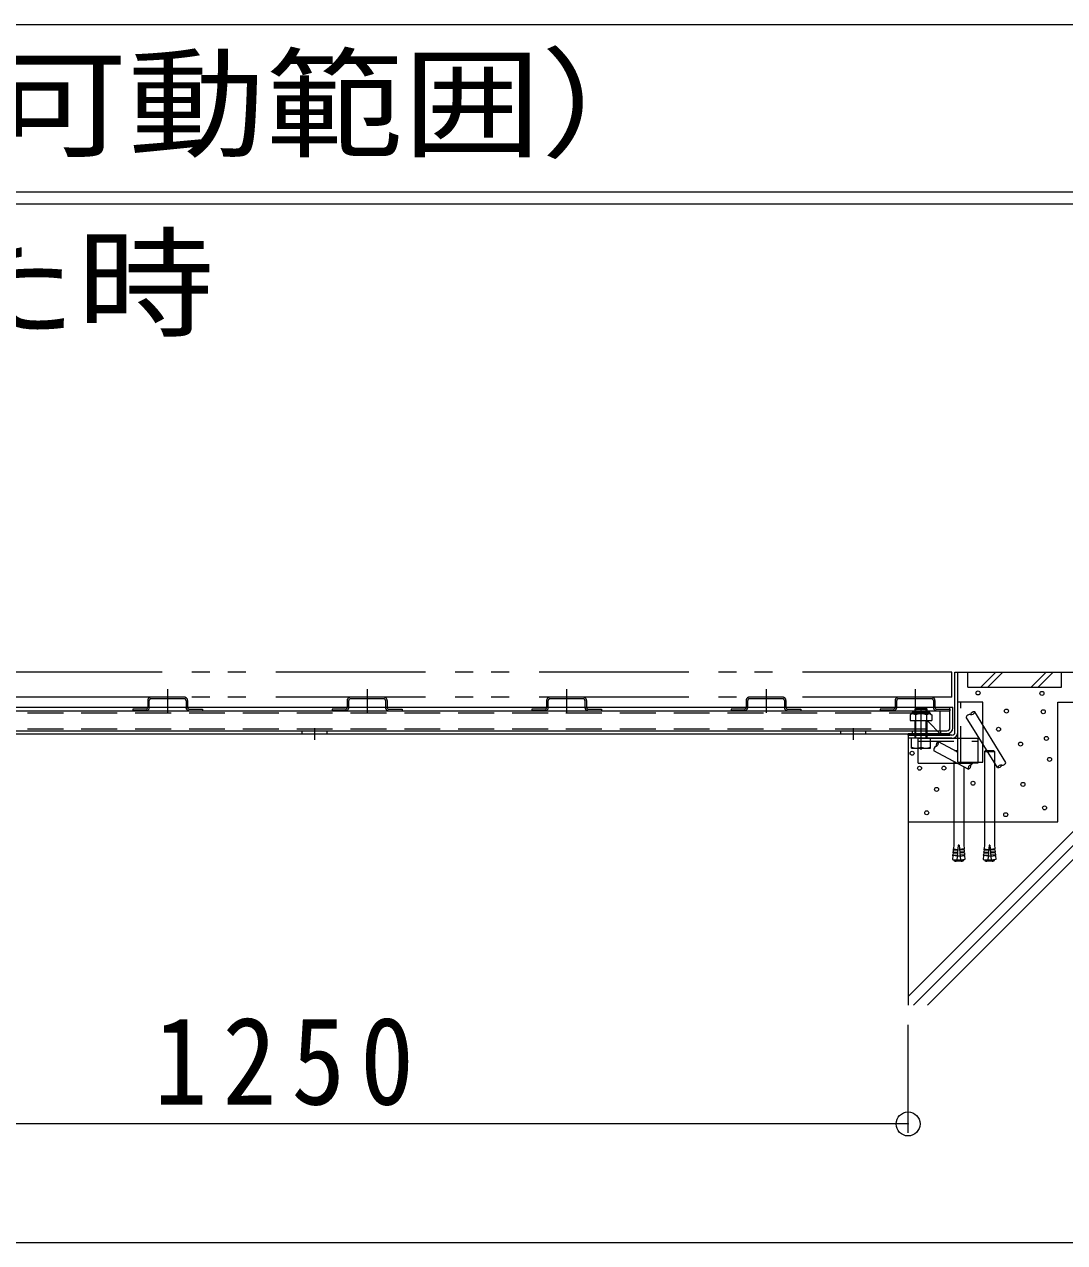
# Model space of a CAD drawing. Units: millimetres on the paper, with parts at other scales. Extents: x -259 to 271, y -195 to 192.
# Drawn here: x 176.51 to 211.28, y -4.36 to 36.34 of the extents above; entities that cross this region are included whole.
import ezdxf
from ezdxf.enums import TextEntityAlignment as Align

# ---------------------------------------------------------------- set-up
doc = ezdxf.new("R2010")
doc.units = ezdxf.units.MM
doc.header["$PDMODE"] = 32
doc.header["$PDSIZE"] = 0.8
for name, pattern in [('CHAIN1', [8, 5, -1, 1, -1]), ('DASHED1', [1.8, 1.2, -0.6]), ('DOUBLE_CHAIN1', [8.8, 5, -1, 0.6, -0.6, 0.6, -1])]:
    doc.linetypes.add(name, pattern=pattern)
for name, color, linetype, lineweight in [('5-0_HASEN8', 6, 'Continuous', 5), ('5-1_HASEN9', 7, 'Continuous', 9), ('5-2_HASIRA', 4, 'Continuous', 9), ('5-4_HOJYO-D', 7, 'Continuous', 9), ('5-6_INTERIAD', 7, 'DASHED1', 9), ('5-7_JITUSEN1', 5, 'Continuous', 5), ('5-8_JITUSEN2', 1, 'DOUBLE_CHAIN1', 5), ('5-9_JITUSEN3', 6, 'DOUBLE_CHAIN1', 5), ('F-5_F-5ﾚｲﾔ', 2, 'Continuous', 9)]:
    doc.layers.add(name, color=color, linetype=linetype, lineweight=lineweight)
doc.styles.add('ＭＳ ゴシック', font='')
doc.styles.get('ＭＳ ゴシック').set_extended_font_data('MS Gothic')

msp = doc.modelspace()

# ---------------------------------------------------------------- linework, layer by layer
at = {"layer": '5-0_HASEN8'}
for p, q in [((207.709, 14.692), (217.442, 14.692)), ((206.042, 3.864), (215.871, 13.692)), ((206.224, 3.574), (216.342, 13.692)), ((206.695, 3.574), (216.814, 13.692)), ((211.042, 13.692), (217.442, 13.692)), ((206.042, 12.492), (206.042, 3.574))]:
    msp.add_line(p, q, dxfattribs=at)
at = {"layer": '5-0_HASEN8', "color": 7, "lineweight": 9}
for p, q in [((208.042, 14.192), (208.042, 14.692)), ((208.977, 14.692), (208.477, 14.192)), ((209.213, 14.692), (208.713, 14.192)), ((210.652, 14.692), (210.152, 14.192)), ((210.888, 14.692), (210.388, 14.192))]:
    msp.add_line(p, q, dxfattribs=at)
msp.add_lwpolyline([(208.042, 14.192), (211.175, 14.192), (211.175, 14.692)], dxfattribs=at)
at = {"layer": '5-0_HASEN8'}
msp.add_lwpolyline([(206.042, 9.692), (211.042, 9.692), (211.042, 13.692)], dxfattribs=at)
for centre in [(208.38, 14.002), (210.518, 13.99), (209.331, 13.399), (210.562, 13.376), (209.066, 12.79), (209.801, 12.295), (210.665, 12.484), (206.177, 11.989), (210.77, 11.784), (206.425, 11.488), (207.238, 11.491), (208.212, 10.988), (209.882, 10.947), (206.995, 10.782), (210.604, 10.163), (206.665, 9.998), (209.305, 9.936)]:
    msp.add_circle(centre, 0.0667, dxfattribs=at)
at = {"layer": '5-1_HASEN9', "color": 2}
for p, q in [((207.709, 12.692), (207.709, 14.692)), ((206.042, 12.592), (206.042, 12.492)), ((207.509, 12.592), (206.042, 12.592)), ((207.509, 12.492), (206.042, 12.492))]:
    msp.add_line(p, q, dxfattribs=at)
at = {"layer": '5-1_HASEN9', "color": 4}
for p, q in [((206.306, 13.492), (206.275, 13.461)), ((206.275, 13.461), (206.675, 13.461)), ((206.275, 13.362), (206.275, 13.461)), ((206.306, 13.492), (206.643, 13.492)), ((206.306, 13.362), (206.306, 13.492)), ((206.675, 13.461), (206.643, 13.492)), ((206.643, 13.362), (206.643, 13.492)), ((206.675, 13.362), (206.675, 13.461)), ((206.275, 12.492), (206.275, 13.079)), ((206.306, 12.492), (206.306, 13.079)), ((206.643, 12.492), (206.643, 13.079)), ((206.675, 12.492), (206.675, 13.079)), ((206.158, 12.159), (206.158, 12.492)), ((206.792, 12.159), (206.792, 12.492)), ((206.158, 12.159), (206.792, 12.159))]:
    msp.add_line(p, q, dxfattribs=at)
at = {"layer": '5-1_HASEN9', "color": 4, "linetype": 'CHAIN1'}
msp.add_line((206.475, 12.097), (206.475, 13.492), dxfattribs=at)
at = {"layer": '5-1_HASEN9'}
for p, q in [((208.542, 13.692), (207.709, 13.692)), ((208.542, 12.928), (208.542, 13.692)), ((206.375, 12.492), (207.709, 12.492)), ((208.542, 11.692), (208.542, 12.296)), ((206.375, 11.659), (206.375, 12.159)), ((206.375, 11.659), (207.568, 11.659)), ((207.709, 11.692), (208.542, 11.692)), ((208.375, 11.659), (208.202, 11.659)), ((208.375, 11.692), (208.375, 11.659))]:
    msp.add_line(p, q, dxfattribs=at)
at = {"layer": '5-1_HASEN9', "linetype": 'DASHED1'}
for p, q in [((207.809, 11.692), (207.809, 13.692)), ((208.542, 12.928), (208.542, 12.296)), ((206.375, 12.159), (206.375, 12.492)), ((206.375, 12.392), (208.375, 12.392)), ((207.709, 12.492), (208.375, 12.492)), ((208.375, 12.492), (208.375, 11.692)), ((207.568, 11.659), (208.202, 11.659))]:
    msp.add_line(p, q, dxfattribs=at)
at = {"layer": '5-1_HASEN9', "color": 5, "lineweight": 5}
for p, q in [((206.11, 13.271), (206.11, 13.079)), ((206.11, 13.079), (206.84, 13.079)), ((206.785, 13.302), (206.165, 13.302)), ((206.198, 13.362), (206.751, 13.362)), ((206.292, 13.271), (206.292, 13.079)), ((206.657, 13.271), (206.657, 13.079))]:
    msp.add_line(p, q, dxfattribs=at)
at = {"layer": '5-1_HASEN9', "color": 6, "lineweight": 5}
msp.add_line((207.161, 12.592), (206.675, 13.079), dxfattribs=at)
at = {"layer": '5-1_HASEN9', "color": 2}
msp.add_lwpolyline([(207.609, 12.692), (207.609, 14.692), (207.709, 14.692)], dxfattribs=at)
at = {"layer": '5-1_HASEN9'}
msp.add_lwpolyline([(207.709, 11.692), (207.709, 11.694), (207.709, 13.692)], dxfattribs=at)
at = {"layer": '5-1_HASEN9', "color": 5, "lineweight": 5}
for points in [[(206.165, 13.329), (206.165, 13.302), (206.11, 13.271)], [(206.785, 13.329), (206.785, 13.302), (206.84, 13.271), (206.84, 13.079)]]:
    msp.add_lwpolyline(points, dxfattribs=at)
for centre, radius, start, end in [((206.198, 13.329), 0.0333, 90, 180), ((206.183, 13.103), 0.2, 56.8379, 95.1918), ((206.45, 12.903), 0.4, 86.4819, 113.2589), ((206.499, 12.903), 0.4, 66.7411, 93.5181), ((206.766, 13.103), 0.2, 84.8082, 123.1622), ((206.751, 13.329), 0.0333, 0, 90)]:
    msp.add_arc(centre, radius, start, end, dxfattribs=at)
at = {"layer": '5-1_HASEN9', "color": 2}
for radius in [0.1, 0.2]:
    msp.add_arc((207.509, 12.692), radius, 270, 0, dxfattribs=at)
at = {"layer": '5-1_HASEN9', "color": 4}
for centre in [(206.316, 12.618), (206.633, 12.618)]:
    msp.add_arc(centre, 0.459, 249.7785, 290.2215, dxfattribs=at)
at = {"layer": '5-2_HASIRA', "color": 3}
for p, q in [((162.02, 13.526), (207.542, 13.526)), ((207.442, 12.842), (207.442, 13.526)), ((207.542, 12.842), (207.542, 13.526)), ((161.975, 12.742), (206.275, 12.742)), ((161.975, 12.642), (207.342, 12.642)), ((185.792, 12.642), (185.792, 12.742)), ((186.625, 12.642), (186.625, 12.742)), ((203.792, 12.642), (203.792, 12.742)), ((204.625, 12.642), (204.625, 12.742)), ((206.178, 12.742), (206.178, 12.642)), ((206.675, 12.742), (207.342, 12.742)), ((207.139, 12.642), (207.139, 12.742))]:
    msp.add_line(p, q, dxfattribs=at)
at = {"layer": '5-2_HASIRA', "color": 3, "linetype": 'CHAIN1'}
for p, q in [((186.209, 12.44), (186.209, 12.822)), ((204.209, 12.822), (204.209, 12.44))]:
    msp.add_line(p, q, dxfattribs=at)
at = {"layer": '5-2_HASIRA', "color": 3, "linetype": 'DASHED1'}
msp.add_line((206.275, 12.742), (206.675, 12.742), dxfattribs=at)
at = {"layer": '5-2_HASIRA', "color": 3}
for radius in [0.1, 0.2]:
    msp.add_arc((207.342, 12.842), radius, 270, 0, dxfattribs=at)
at = {"layer": '5-4_HOJYO-D'}
for p, q in [((206.042, -0.698), (206.042, 2.908)), ((206.042, -0.398), (164.375, -0.398))]:
    msp.add_line(p, q, dxfattribs=at)
msp.add_point((206.042, -0.398), dxfattribs=at)
at = {"layer": '5-6_INTERIAD', "linetype": 'Continuous'}
for p, q in [((209.031, 11.507), (207.985, 13.193)), ((209.314, 11.683), (208.269, 13.369)), ((207.709, 12.019), (207.058, 12.367)), ((208.056, 11.454), (206.9, 12.074)), ((207.595, 12.079), (207.601, 12.085)), ((207.601, 12.085), (207.709, 12.085)), ((207.646, 12.052), (207.709, 12.052)), ((208.597, 12.052), (208.63, 12.085)), ((208.597, 12.052), (208.693, 12.052)), ((208.597, 12.052), (208.597, 9.692)), ((207.568, 11.716), (207.568, 9.692)), ((207.901, 11.537), (207.901, 9.692)), ((208.93, 11.67), (208.93, 9.692))]:
    msp.add_line(p, q, dxfattribs=at)
at = {"layer": '5-6_INTERIAD', "color": 6, "linetype": 'Continuous', "lineweight": 5}
for p, q in [((206.042, 12.592), (206.042, 12.642)), ((207.442, 12.642), (206.042, 12.642)), ((207.442, 12.592), (207.442, 12.642)), ((206.042, 12.592), (207.442, 12.592))]:
    msp.add_line(p, q, dxfattribs=at)
at = {"layer": '5-6_INTERIAD'}
for p, q in [((208.63, 12.085), (208.897, 12.085)), ((208.93, 12.052), (208.897, 12.085)), ((207.568, 9.692), (207.568, 8.925)), ((207.901, 9.692), (207.901, 8.925)), ((208.597, 9.692), (208.597, 8.925)), ((208.93, 9.692), (208.93, 8.925)), ((207.536, 8.567), (207.524, 8.434)), ((207.685, 8.553), (207.536, 8.567)), ((207.545, 8.666), (207.538, 8.591)), ((207.538, 8.591), (207.688, 8.578)), ((207.543, 8.566), (207.538, 8.591)), ((207.545, 8.666), (207.694, 8.653)), ((207.554, 8.766), (207.547, 8.691)), ((207.547, 8.691), (207.696, 8.678)), ((207.551, 8.666), (207.547, 8.691)), ((207.554, 8.766), (207.703, 8.753)), ((207.568, 8.925), (207.556, 8.791)), ((207.556, 8.791), (207.705, 8.777)), ((207.56, 8.765), (207.556, 8.791)), ((207.718, 8.919), (207.674, 8.421)), ((207.686, 8.564), (207.782, 8.564)), ((207.751, 8.919), (207.718, 8.919)), ((207.751, 8.919), (207.795, 8.421)), ((207.913, 8.791), (207.763, 8.777)), ((207.915, 8.766), (207.766, 8.753)), ((207.922, 8.691), (207.772, 8.678)), ((207.924, 8.666), (207.774, 8.653)), ((207.93, 8.591), (207.781, 8.578)), ((207.783, 8.553), (207.933, 8.567)), ((207.901, 8.925), (207.913, 8.791)), ((207.908, 8.765), (207.913, 8.791)), ((207.915, 8.766), (207.922, 8.691)), ((207.917, 8.666), (207.922, 8.691)), ((207.924, 8.666), (207.93, 8.591)), ((207.926, 8.566), (207.93, 8.591)), ((207.933, 8.567), (207.944, 8.434)), ((208.565, 8.567), (208.553, 8.434)), ((208.714, 8.553), (208.565, 8.567)), ((208.574, 8.666), (208.567, 8.591)), ((208.567, 8.591), (208.717, 8.578)), ((208.572, 8.566), (208.567, 8.591)), ((208.574, 8.666), (208.723, 8.653)), ((208.583, 8.766), (208.576, 8.691)), ((208.576, 8.691), (208.725, 8.678)), ((208.58, 8.666), (208.576, 8.691)), ((208.583, 8.766), (208.732, 8.753)), ((208.597, 8.925), (208.585, 8.791)), ((208.585, 8.791), (208.734, 8.777)), ((208.589, 8.765), (208.585, 8.791)), ((208.747, 8.919), (208.703, 8.421)), ((208.715, 8.564), (208.811, 8.564)), ((208.78, 8.919), (208.747, 8.919)), ((208.78, 8.919), (208.824, 8.421)), ((208.942, 8.791), (208.793, 8.777)), ((208.944, 8.766), (208.795, 8.753)), ((208.951, 8.691), (208.801, 8.678)), ((208.953, 8.666), (208.804, 8.653)), ((208.96, 8.591), (208.81, 8.578)), ((208.93, 8.925), (208.942, 8.791)), ((208.937, 8.765), (208.942, 8.791)), ((208.944, 8.766), (208.951, 8.691)), ((208.946, 8.666), (208.951, 8.691)), ((208.953, 8.666), (208.96, 8.591)), ((208.955, 8.566), (208.96, 8.591)), ((207.524, 8.434), (207.674, 8.421)), ((207.893, 8.414), (207.576, 8.414)), ((207.576, 8.414), (207.576, 8.4)), ((207.893, 8.4), (207.576, 8.4)), ((207.603, 8.427), (207.603, 8.414)), ((207.819, 8.38), (207.65, 8.38)), ((207.944, 8.434), (207.795, 8.421)), ((207.866, 8.427), (207.866, 8.414)), ((207.893, 8.414), (207.893, 8.4)), ((208.553, 8.434), (208.703, 8.421)), ((208.922, 8.414), (208.605, 8.414)), ((208.605, 8.414), (208.605, 8.4)), ((208.922, 8.4), (208.605, 8.4)), ((208.632, 8.427), (208.632, 8.414)), ((208.848, 8.38), (208.679, 8.38)), ((208.895, 8.427), (208.895, 8.414)), ((208.922, 8.414), (208.922, 8.4))]:
    msp.add_line(p, q, dxfattribs=at)
for points in [[(208.693, 12.052), (208.93, 12.052), (208.93, 11.67)], [(208.812, 8.553), (208.962, 8.567), (208.973, 8.434), (208.824, 8.421)]]:
    msp.add_lwpolyline(points, dxfattribs=at)
at = {"layer": '5-6_INTERIAD', "linetype": 'Continuous'}
for centre, start, end in [((208.105, 13.158), 79.9934, 163.614), ((208.247, 13.246), 79.9934, 163.6134), ((208.149, 13.404), 259.9934, 343.6134), ((207.022, 12.103), 109.9934, 193.6134), ((207.101, 12.25), 109.9934, 193.6134), ((206.936, 12.338), 289.9934, 13.6134), ((208.177, 11.484), 109.9934, 193.6134), ((208.013, 11.572), 289.9934, 13.6134), ((208.092, 11.719), 289.9934, 347.9311), ((209.151, 11.472), 79.9934, 163.6134), ((209.053, 11.63), 259.9934, 343.6134), ((209.194, 11.718), 259.9934, 343.6134)]:
    msp.add_arc(centre, 0.125, start, end, dxfattribs=at)
at = {"layer": '5-6_INTERIAD'}
for centre, start, end in [((207.734, 8.839), 250.1666, 259.5902), ((207.734, 8.839), 280.4098, 289.8334), ((208.763, 8.839), 250.1666, 259.5902), ((208.763, 8.839), 280.4098, 289.8334)]:
    msp.add_arc(centre, 0.467, start, end, dxfattribs=at)
at = {"layer": '5-7_JITUSEN1'}
for p, q in [((162.209, 13.409), (206.275, 13.409)), ((206.675, 13.409), (207.109, 13.409)), ((207.109, 13.409), (207.109, 12.742)), ((162.209, 12.742), (207.109, 12.742))]:
    msp.add_line(p, q, dxfattribs=at)
at = {"layer": '5-7_JITUSEN1', "linetype": 'DASHED1'}
for p, q in [((162.209, 13.342), (207.109, 13.342)), ((206.275, 13.409), (206.675, 13.409)), ((162.209, 12.809), (207.109, 12.809))]:
    msp.add_line(p, q, dxfattribs=at)
at = {"layer": '5-8_JITUSEN2'}
for p, q in [((207.509, 14.692), (162.009, 14.692)), ((207.509, 13.859), (207.509, 14.692))]:
    msp.add_line(p, q, dxfattribs=at)
msp.add_lwpolyline([(207.509, 13.859), (162.009, 13.859), (162.009, 14.692)], dxfattribs=at)
at = {"layer": '5-9_JITUSEN3'}
for p, q in [((181.855, 13.859), (180.735, 13.859)), ((181.295, 14.127), (181.295, 13.526)), ((188.522, 13.859), (187.402, 13.859)), ((187.962, 14.127), (187.962, 13.526)), ((195.189, 13.859), (194.069, 13.859)), ((194.629, 14.127), (194.629, 13.526)), ((201.855, 13.859), (200.735, 13.859)), ((201.295, 14.127), (201.295, 13.526)), ((206.835, 13.859), (205.715, 13.859)), ((206.275, 14.127), (206.275, 13.526)), ((180.629, 13.752), (180.629, 13.516)), ((180.629, 13.526), (180.629, 13.516)), ((180.682, 13.516), (180.682, 13.752)), ((180.682, 13.516), (180.682, 13.526)), ((181.855, 13.806), (180.735, 13.806)), ((181.295, 13.526), (181.295, 13.341)), ((181.909, 13.752), (181.909, 13.516)), ((181.962, 13.752), (181.962, 13.516)), ((187.295, 13.752), (187.295, 13.516)), ((187.295, 13.526), (187.295, 13.516)), ((187.349, 13.516), (187.349, 13.752)), ((187.349, 13.516), (187.349, 13.526)), ((188.522, 13.806), (187.402, 13.806)), ((187.962, 13.526), (187.962, 13.341)), ((188.575, 13.752), (188.575, 13.516)), ((188.629, 13.752), (188.629, 13.516)), ((193.962, 13.752), (193.962, 13.516)), ((193.962, 13.526), (193.962, 13.516)), ((194.015, 13.516), (194.015, 13.752)), ((194.015, 13.516), (194.015, 13.526)), ((195.189, 13.806), (194.069, 13.806)), ((194.629, 13.526), (194.629, 13.341)), ((195.242, 13.752), (195.242, 13.516)), ((195.295, 13.752), (195.295, 13.516)), ((200.629, 13.752), (200.629, 13.516)), ((200.629, 13.526), (200.629, 13.516)), ((200.682, 13.516), (200.682, 13.752)), ((200.682, 13.516), (200.682, 13.526)), ((201.855, 13.806), (200.735, 13.806)), ((201.295, 13.526), (201.295, 13.341)), ((201.909, 13.752), (201.909, 13.516)), ((201.962, 13.752), (201.962, 13.516)), ((205.609, 13.752), (205.609, 13.516)), ((205.609, 13.526), (205.609, 13.516)), ((205.662, 13.516), (205.662, 13.752)), ((205.662, 13.516), (205.662, 13.526)), ((206.835, 13.806), (205.715, 13.806)), ((206.275, 13.526), (206.275, 13.341)), ((206.889, 13.752), (206.889, 13.516)), ((206.942, 13.752), (206.942, 13.516)), ((180.575, 13.409), (180.129, 13.409)), ((182.015, 13.409), (182.462, 13.409)), ((187.242, 13.409), (186.795, 13.409)), ((188.682, 13.409), (189.129, 13.409)), ((193.909, 13.409), (193.462, 13.409)), ((195.349, 13.409), (195.795, 13.409)), ((200.575, 13.409), (200.129, 13.409)), ((202.015, 13.409), (202.462, 13.409)), ((205.555, 13.409), (205.109, 13.409)), ((206.995, 13.409), (207.442, 13.409))]:
    msp.add_line(p, q, dxfattribs=at)
for points in [[(180.575, 13.462), (180.129, 13.462), (180.129, 13.409)], [(182.015, 13.462), (182.462, 13.462), (182.462, 13.409)], [(187.242, 13.462), (186.795, 13.462), (186.795, 13.409)], [(188.682, 13.462), (189.129, 13.462), (189.129, 13.409)], [(193.909, 13.462), (193.462, 13.462), (193.462, 13.409)], [(195.349, 13.462), (195.795, 13.462), (195.795, 13.409)], [(200.575, 13.462), (200.129, 13.462), (200.129, 13.409)], [(202.015, 13.462), (202.462, 13.462), (202.462, 13.409)], [(205.555, 13.462), (205.109, 13.462), (205.109, 13.409)], [(206.995, 13.462), (207.442, 13.462), (207.442, 13.409)]]:
    msp.add_lwpolyline(points, dxfattribs=at)
for centre, radius, start, end in [((180.735, 13.752), 0.107, 90, 180), ((181.855, 13.752), 0.107, 0, 90), ((187.402, 13.752), 0.107, 90, 180), ((188.522, 13.752), 0.107, 0, 90), ((194.069, 13.752), 0.107, 90, 180), ((195.189, 13.752), 0.107, 0, 90), ((200.735, 13.752), 0.107, 90, 180), ((201.855, 13.752), 0.107, 0, 90), ((205.715, 13.752), 0.107, 90, 180), ((206.835, 13.752), 0.107, 0, 90), ((180.575, 13.516), 0.0533, 270, 0), ((180.575, 13.516), 0.107, 270, 0), ((180.735, 13.752), 0.0533, 90, 180), ((181.855, 13.752), 0.0533, 0, 90), ((182.015, 13.516), 0.107, 180, 270), ((182.015, 13.516), 0.0533, 180, 270), ((187.242, 13.516), 0.0533, 270, 0), ((187.242, 13.516), 0.107, 270, 0), ((187.402, 13.752), 0.0533, 90, 180), ((188.522, 13.752), 0.0533, 0, 90), ((188.682, 13.516), 0.107, 180, 270), ((188.682, 13.516), 0.0533, 180, 270), ((193.909, 13.516), 0.0533, 270, 0), ((193.909, 13.516), 0.107, 270, 0), ((194.069, 13.752), 0.0533, 90, 180), ((195.189, 13.752), 0.0533, 0, 90), ((195.349, 13.516), 0.107, 180, 270), ((195.349, 13.516), 0.0533, 180, 270), ((200.575, 13.516), 0.0533, 270, 0), ((200.575, 13.516), 0.107, 270, 0), ((200.735, 13.752), 0.0533, 90, 180), ((201.855, 13.752), 0.0533, 0, 90), ((202.015, 13.516), 0.107, 180, 270), ((202.015, 13.516), 0.0533, 180, 270), ((205.555, 13.516), 0.0533, 270, 0), ((205.555, 13.516), 0.107, 270, 0), ((205.715, 13.752), 0.0533, 90, 180), ((206.835, 13.752), 0.0533, 0, 90), ((206.995, 13.516), 0.107, 180, 270), ((206.995, 13.516), 0.0533, 180, 270)]:
    msp.add_arc(centre, radius, start, end, dxfattribs=at)
at = {"layer": 'F-5_F-5ﾚｲﾔ', "color": 7}
for p, q in [((96.769, 36.343), (270.769, 36.343)), ((96.769, 30.743), (270.769, 30.743)), ((96.769, 30.343), (270.769, 30.343)), ((96.769, -4.364), (270.769, -4.364))]:
    msp.add_line(p, q, dxfattribs=at)

# ---------------------------------------------------------------- texts
at = {"layer": '5-4_HOJYO-D', "color": 2, "insert": (180.834, 0.202), "char_height": 2.933, "attachment_point": 7, "style": 'ＭＳ ゴシック'}
msp.add_mtext('\\T1.28;\\W0.9;1250', dxfattribs=at)
at = {"layer": 'F-5_F-5ﾚｲﾔ', "style": 'ＭＳ ゴシック', "width": 1.15}
for s, p in [('可動図(可動範囲）', (159.269, 31.343)), ('クリアランスがＸ方向に600mm広がった時', (97.769, 25.343))]:
    msp.add_text(s, height=2.933, dxfattribs=at).set_placement(p, align=Align.BOTTOM_LEFT)

doc.saveas('drawing.dxf')
